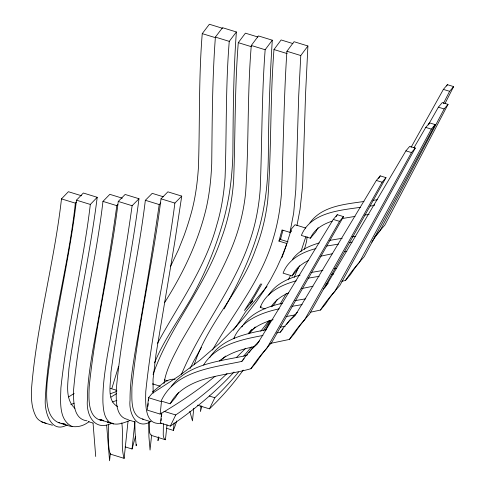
<?xml version="1.0" encoding="UTF-8"?>
<svg xmlns="http://www.w3.org/2000/svg" width="485" height="485" viewBox="0 0 485 485"><rect width="100%" height="100%" fill="white"/><g stroke="black" fill="none" stroke-linecap="round" stroke-linejoin="round"><path stroke-width="0.73" d="M149.416 421.611L149.38 430.668A21.722 6.293 -72.9 0 0 150.647 434.693L151.581 435.481L165.44 439.749L167.01 424.811M163.39 423.763L163.239 434.936A21.722 6.293 -72.9 0 0 164.512 438.961L165.44 439.749M292.904 43.583L281.124 39.952L273.989 49.543C269.963 99.837 271.594 150.417 267.726 200.681C265.75 217.413 261.724 233.903 255.528 249.575C241.154 291.182 207.671 322.792 194.206 364.762M296.959 225.604L300.033 209.417L302.64 185.512L305.544 94.332L307.908 45.978L294.049 41.71L286.914 51.264C283.731 98.837 283.525 146.543 281.403 194.158C280.221 209.393 277.553 224.537 273.049 239.153C261.324 280.366 233.109 313.377 212.491 350.055M307.908 45.978L300.779 55.539L298.705 95.739L295.82 189.453L293.649 213.224L289.957 232.382L282.021 229.938L278.936 241.087L286.871 243.537L285.15 248.775M224.112 308.86C241.803 276.971 257.614 243.337 263.876 207.131C266.962 190.126 268.114 172.836 268.332 155.576C268.551 117.091 269.842 78.606 272.291 40.194L258.426 35.926L251.297 45.469C247.162 94.526 248.999 143.857 245.616 192.915C243.579 212.454 238.584 231.642 230.951 249.739C217.238 282.428 198.001 312.346 180.365 342.974C173.788 355.893 166.131 369.024 163.978 383.544M272.291 40.194L265.156 49.743C261.615 96.242 262.1 142.905 260.19 189.465C258.838 207.022 255.583 224.482 249.733 241.112C233.703 288.811 200.602 328.157 181.469 374.329M257.887 37.005L245.41 33.162L238.28 42.656C234.625 88.415 235.395 134.345 233.649 180.171C232.297 200.214 228.302 220.105 221.208 238.923C204.9 287.247 169.859 326.405 153.072 374.408M222.542 28.306L209.374 24.25L202.251 33.623C198.589 78.146 199.929 122.844 198.426 167.434C197.34 183.797 195.122 200.147 190.447 215.898A89.04 25.808 -72.9 0 1 183.973 235.795L178.553 249.514L170.399 266.768M154.515 362.913C164.87 337.542 181.905 315.771 194.8 291.752C206.416 270.133 215.655 247.253 222.536 223.706C229.138 201.178 232.182 177.734 232.873 154.309C233.164 113.514 233.388 72.677 236.377 31.968L222.518 27.693L215.395 37.096C212.23 79.207 212.224 121.456 211.721 163.651C211.108 178.547 209.562 193.448 206.277 208.01C198.335 241.688 183.178 273.237 164.748 302.379M236.377 31.968L229.253 41.364C225.543 86.591 226.707 131.999 225.082 177.292C223.955 193.442 221.463 209.544 216.753 225.064C205.252 268.241 178.431 304.513 157.54 343.283M110.35 453.311L109.568 460.75L106.645 425.103M108.373 424.096C109.137 434.051 107.233 444.405 110.271 454.087L124.13 458.361L128.052 421.059M125.124 446.867L132.053 449.001L134.957 421.398M136.346 444.254L136.188 445.763L135.066 432.511L134.794 421.392M305.786 228.059L295.013 224.737L291.4 228.999L286.611 244.41L281.997 256.341L276.662 268.047L270.594 279.536L263.804 290.794L256.286 301.834L245.131 316.202L235.922 326.72L218.959 343.75L199.984 360.155L178.989 375.942L152.138 393.456L148.531 397.718L147.228 410.11L160.153 414.093C179.304 402.811 197.795 390.346 215.055 376.324M147.876 406.424L148.18 403.562M148.477 400.701L148.628 399.27M151.635 434.972L150.047 450.031L148.931 436.779L148.562 421.98M160.153 414.093L161.456 401.701L148.531 397.718M158.365 436.912L157.971 440.677L158.831 437.124M161.602 412.868L160.529 423.078L170.326 426.097C189.15 413.299 207.01 399.046 223.288 383.126A653.053 350.885 6 0 0 234.012 372.007M161.026 420.816L161.25 418.67M161.481 416.524L161.778 413.663M166.434 428.261L173.363 430.395L174.145 422.926M193.794 408.279L192.466 420.889L189.817 411.292M201.008 405.599L200.39 411.535L201.863 406.466M307.096 236.741L306.635 241.118L304.447 249.345M81.547 195.77L68.379 191.714L61.486 198.886C54.211 263.131 36.357 325.865 31.398 390.346C31.185 398.797 31.677 407.588 35.387 415.336C38.139 422.38 46.208 423.175 52.416 425.266M76.333 202.136L75.351 203.16C68.276 269.187 48.482 333.777 45.232 400.119C44.608 412.208 51.149 434.311 67.391 424.757M74.854 408.285C64.22 398.476 68.337 381.804 68.876 369.067C77.066 311.619 89.968 254.91 97.212 197.298L83.353 193.024L76.466 200.172C69.203 261.773 53.544 322.101 47.027 383.762C46.245 398.573 44.935 422.841 65.408 424.284L61.868 423.247C71.325 427.891 80.571 428.37 89.046 421.635M97.212 197.298L90.325 204.44C83.068 266.041 67.403 326.375 60.886 388.03C60.637 400.828 58.261 420.422 72.574 426.673M122.305 198.183L109.828 194.339L102.959 201.384C95.678 264.44 79.249 326.199 73.635 389.406C73.471 400.258 72.611 419.064 87.051 420.828M117.873 204.573L116.818 205.658C110.125 253.77 101.662 301.609 92.932 349.388C90.186 366.017 87.421 382.756 87.409 399.658C85.881 414.881 94.557 432.099 112.138 423.029M117.709 406.66C106.069 400.319 111.016 383.392 110.889 372.656C119.007 314.504 131.477 257.001 138.989 198.735L125.124 194.461L118.261 201.445C110.847 263.543 95.551 324.501 89.21 386.697C88.785 398.634 87.209 418.998 103.463 420.798L100.516 419.889L108.082 422.223M138.989 198.735L132.12 205.719C125.051 256.025 116.218 306.053 107.294 356.057C104.881 371.522 102.468 387.121 102.941 402.823C103.408 409.407 103.929 416.948 108.973 421.817C115.054 426.424 123.22 423.126 129.477 420.616M163.299 196.764L152.211 193.351L145.348 200.287C137.698 263.876 121.874 326.363 116.218 390.152C116.291 400.204 115.133 417.579 128.416 419.555M160.796 202.96L159.213 204.561C152.114 253.431 143.948 302.149 135.321 350.77C132.654 367.139 129.913 383.617 130.041 400.246C128.507 412.377 136.23 430.935 151.047 421.362M153.133 393.171L153.042 379.264L155.964 354.614L174.745 242.124L181.742 196.11L167.877 191.836L161.014 198.814C153.133 262.015 138.098 324.235 131.884 387.618C132.096 398.118 129.744 416.209 143.354 419.185M181.742 196.11L174.879 203.082C166.84 266.168 152.266 328.351 145.761 391.601C145.597 402.344 144.027 426.133 161.269 423.138M135.503 436.445L132.053 449.001M282.949 230.308L280.445 239.499L288.066 241.845M291.036 231.697L291.17 231.224M111.902 388.333L118.467 366.715M305.75 236.953L300.888 251.776M282.822 255.207L284.931 249.429M298.33 267.49L294.243 277.359M173.363 430.395L174.745 426.879A21.722 6.293 -72.9 0 0 176.655 420.95M281.791 257.796L282.567 255.85M190.029 368.624L193.842 360.895L201.378 347.515M265.101 308.878L260.245 307.381C265.938 292.352 281.646 284.689 296.262 280.845M197.456 405.163L209.459 408.861L214.819 397.718A652.574 350.631 6 0 0 238.541 372.056M170.326 426.097L175.722 414.96C193.903 402.568 211.248 388.891 227.035 373.541M290.612 275.316L288.278 279.79M445.03 103.475L453.633 86.597L447.382 84.675L443.387 89.392L411.044 147.41M443.411 103.438L449.637 91.313L453.633 86.597M270.957 320.155L265.271 330.224M428.291 124.924L438.391 107.179L442.271 102.596L448.037 104.372L384.823 225.131A210.854 154.382 36.1 0 0 371.807 242.148M448.037 104.372L444.157 108.955L379.882 230.969A210.411 156.031 36.7 0 0 374.22 237.559M261.827 283.901L250.175 303.913L252.582 301.07M413.99 147.701L425.769 127.409L429.601 122.893L435.16 124.603L364.235 256.68A209.478 161.378 38.6 0 0 350.546 274.486L345.441 280.518L341.779 281.251M435.16 124.603L431.329 129.125L359.288 262.518A209.332 163.087 39.2 0 0 345.441 280.518M323.277 288.975L325.405 287.041L405.915 150.859L409.746 146.337L415.299 148.052L339.852 285.477A209.332 168.416 41.3 0 0 325.514 304.046L320.409 310.079L310.752 312.158M260.572 283.931L254.74 294.25L244.434 310.503L252.57 300.894M415.299 148.052L411.474 152.569L334.905 291.315A209.478 170.193 42.1 0 0 320.409 310.073M286.289 293.455L280.094 304.156M446.655 85.997L447.382 84.675M276.608 332.922L280.185 332.255L284.622 326.193L289.624 320.615L295.135 315.553L376.342 180.45L380.222 175.867L385.993 177.643L309.539 314.031A210.411 175.97 44.6 0 0 294.54 333.395L289.436 339.421L270.072 343.477M385.993 177.643L382.113 182.227L304.598 319.87A210.854 177.825 45.5 0 0 289.436 339.421M241.803 361.41L246.428 355.123L251.606 349.327L257.299 344.059L333.28 219.42L337.275 214.703L343.519 216.625L271.667 342.58A212.527 183.3 48.2 0 0 256.044 362.677L250.939 368.703C225.943 375.954 196.019 375.354 176.437 394.863A53.314 46.311 49.2 0 0 170.144 403.811L161.117 401.028C175.158 370.667 213.054 367.545 241.803 361.41L244.113 358.682M343.519 216.625L339.524 221.342L266.726 348.424A213.242 185.24 49.2 0 0 250.939 368.703M428.843 124.196L429.601 122.893M269.927 320.342L268.454 322.84A653.053 350.885 6 0 1 263.264 330.818M378.67 178.468L380.222 175.867M336.099 216.643L337.275 214.703M309.909 222.851C321.961 205.889 345.084 204.282 363.98 201.469M292.431 259.475C298.627 250.606 309.066 245.865 319.178 242.967M268.666 295.153C275.425 284.083 288.066 278.487 300.088 275.11M241.869 326.92L242.694 325.696M243.518 324.471C252.485 311.988 267.944 306.593 282.331 303.216M209.805 357.457C222.063 338.603 246.004 333.595 266.629 329.679M203.597 365.005C216.019 344.793 241.324 339.542 262.973 335.468M171.205 386.533C188.677 363.216 220.651 361.21 246.883 355.414L247.714 354.28M370.031 206.064L373.759 205.579L374.565 204.446M286.58 324.459L289.654 320.258L297.335 312.231M268.896 320.737L260.742 331.261M248.963 352.583L251.46 349.188L259.669 340.603M278.936 241.087L280.863 238.814M289.957 232.382L291.321 230.763M267.023 286.465L245.537 311.831L239.275 321.7A652.701 350.697 6 0 1 233.321 330.206M170.144 403.811L175.631 397.33A53.12 45.814 48.2 0 1 178.674 392.365M360.331 207.331C339.203 210.399 310.57 212.539 301.349 235.425L310.376 238.208L315.862 231.733A53.314 37.024 34.1 0 1 318.148 227.653M234.576 337.687L233.667 338.766C241.027 320.415 261.348 312.679 279.251 308.818M260.245 307.381L261.154 306.302M315.959 248.55C302.501 252.006 288.126 259.275 283.101 273.158L292.128 275.935L297.614 269.46A52.665 38.557 36.1 0 1 299.681 265.75M272.467 306.381L274.759 303.683A52.289 40.285 38.6 0 1 277.299 299.312M373.759 205.579L374.681 204.488M280.185 332.255L282.955 328.988M255.201 326.932L249.326 333.389M245.689 348.242L236.462 357.481M248.368 333.316C254.977 326.332 264.01 322.325 273.11 319.706M325.059 285.998L328.23 283.125M225.774 356.02L219.741 361.155M152.32 391.971C159.25 387.382 165.846 378.003 175.055 379.312M219.772 360.707C229.478 352.813 241.833 349.345 253.825 346.672M68.67 396.936L74.169 393.383M116.655 393.571L110.956 397.118M308.721 260.372L304.495 262.573L300.536 265.325L297.25 268.363A52.544 38.964 36.7 0 0 292.128 275.935M74.217 403.193L70.792 404.593M110.501 393.717L116.794 391.407M288.484 292.952C283.325 295.098 278.566 298.245 274.668 302.264A52.247 40.704 39.2 0 0 271.145 306.805M116.897 400.422L112.217 401.98M332.176 221.13C325.944 223.167 319.876 226.155 315.262 230.921A53.12 37.412 34.6 0 0 310.376 238.208M320.767 256.189L332.674 253.649M301.628 288.605L313.001 286.223M329.903 240.354L342.228 238.256M342.471 218.505L355.062 216.389M308.011 278.208L319.178 276.298M286.059 316.59L294.759 314.983M311.152 272.479L322.889 270.46M280.257 327.175L285.265 326.259M291.867 306.368L302.143 304.586M326.896 245.998L338.463 244.125M294.856 300.67L305.774 298.802M325.878 284.046L327.314 283.816M331.57 274.322L333.765 273.976M334.474 268.648L336.663 268.308M344.623 251.776L346.866 251.448M349.176 242.573L352.055 242.154M352.134 236.844L355.723 236.34M364.69 215.049L369.109 214.461M372.892 200.341L377.354 199.771M99.661 419.677L102.159 419.834M58.709 422.405L60.025 422.556M443.387 89.392L449.637 91.313M286.914 51.264L300.779 55.539M273.989 49.543L287.156 53.599M251.297 45.469L265.156 49.743M238.28 42.656L251.448 46.712M215.395 37.096L229.253 41.364M202.251 33.623L215.419 37.678M438.391 107.179L444.157 108.955M425.769 127.409L431.329 129.125M405.915 150.859L411.474 152.569M376.342 180.45L382.113 182.227M333.28 219.42L339.524 221.342M161.014 198.814L174.879 203.082M145.348 200.287L159.213 204.561M118.261 201.445L132.12 205.719M102.959 201.384L116.818 205.658M76.466 200.172L90.325 204.44M61.486 198.886L75.351 203.16M164.367 379.81L167.834 380.877M209.223 395.996L214.819 397.718M160.244 386.23L152.617 383.884L153.636 384.484M110.471 388.412L116.867 390.383M163.912 411.322L175.722 414.96M142.384 419.107L150.702 421.665M129.44 420.234L134.478 421.786M88.422 421.659L93.041 423.078M110.392 422.938L107.446 422.029L113.52 423.945M41.201 421.701L46.014 423.296M124.13 458.361C120.698 446.855 123.463 434.621 121.808 422.859M95.709 456.482L93.047 423.011M243.221 370.091A652.574 350.631 6 0 1 209.459 408.861M251.303 346.987A653.053 350.885 6 0 1 243.737 356.032M248.793 333.886A52.247 42.037 41.3 0 1 251.654 329.454"/></g></svg>
